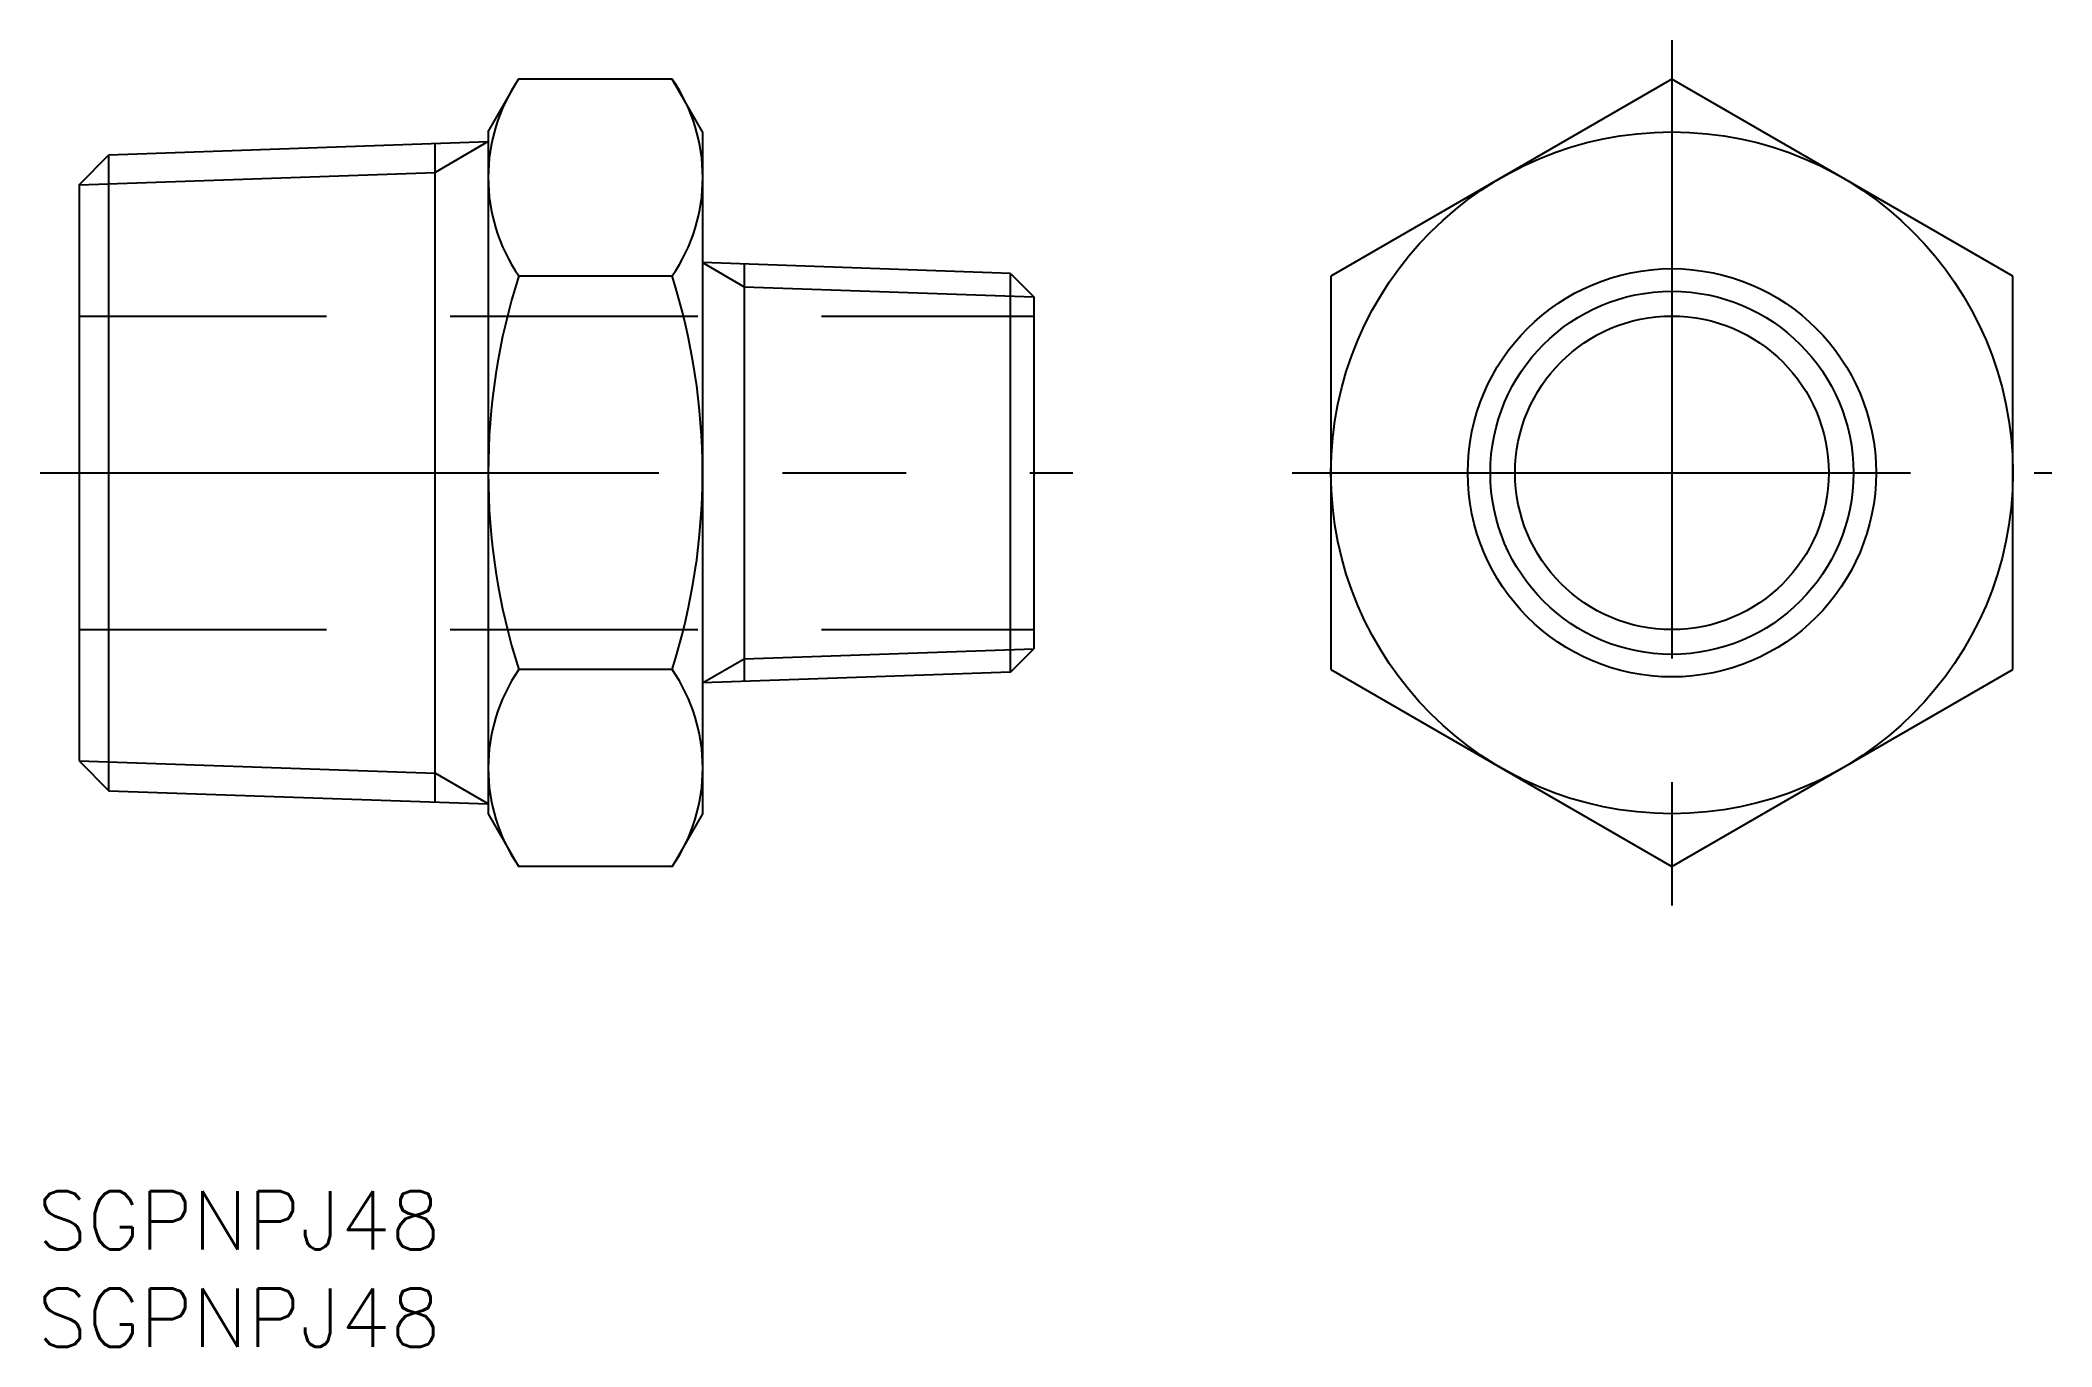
# Model space of a CAD drawing. Extents: x -84 to 19, y -45 to 22.
import ezdxf

# ---------------------------------------------------------------- set-up
doc = ezdxf.new("R2010")
doc.units = 0
doc.linetypes.add('CENTER', pattern=[50.8, 31.75, -6.35, 6.35, -6.35])
doc.linetypes.add('DASHED', pattern=[19.05, 12.7, -6.35])
doc.layers.get('0').update_dxf_attribs({"linetype": 'CONTINUOUS'})
doc.layers.add('CENTER', color=1, linetype='CENTER')
doc.styles.get("Standard").update_dxf_attribs({"font": 'txt.shx', "height": 3, "bigfont": 'bigfont.shx'})

msp = doc.modelspace()

# ---------------------------------------------------------------- linework, layer by layer
at = {"color": 7, "linetype": 'CONTINUOUS'}
for p, q in [((-60.76, 17.5), (-59.2, 20.21)), ((-51.32, 20.21), (-59.2, 20.21)), ((-49.76, 17.5), (-51.32, 20.21)), ((0, 20.21), (-17.5, 10.1)), ((17.5, 10.1), (0, 20.21)), ((-80.23, 16.32), (-60.76, 17)), ((-63.49, -16.9), (-63.49, 16.9)), ((-60.76, 17.5), (-60.76, -17.5)), ((-49.76, 17.5), (-49.76, -17.5)), ((-81.76, 14.78), (-80.23, 16.32)), ((-80.23, -16.32), (-80.23, 16.32)), ((-81.76, 14.78), (-81.76, -14.78)), ((-33.96, 10.23), (-49.76, 10.79)), ((-47.62, 10.71), (-47.62, -10.71)), ((-51.32, 10.1), (-59.2, 10.1)), ((-33.96, -10.23), (-33.96, 10.23)), ((-33.96, 10.23), (-32.76, 9.03)), ((-17.5, 10.1), (-17.5, -10.1)), ((17.5, -10.1), (17.5, 10.1)), ((-32.76, 9.03), (-32.76, -9.03)), ((-33.96, -10.23), (-32.76, -9.03)), ((-51.32, -10.1), (-59.2, -10.1)), ((-33.96, -10.23), (-49.76, -10.79)), ((-17.5, -10.1), (0, -20.21)), ((0, -20.21), (17.5, -10.1)), ((-81.76, -14.78), (-80.23, -16.32)), ((-80.23, -16.32), (-60.76, -17)), ((-60.76, -17.5), (-59.2, -20.21)), ((-49.76, -17.5), (-51.32, -20.21)), ((-51.32, -20.21), (-59.2, -20.21))]:
    msp.add_line(p, q, dxfattribs=at)
at = {"color": 3, "linetype": 'CONTINUOUS'}
for p, q in [((-60.76, 17), (-63.49, 15.42)), ((-81.76, 14.78), (-63.49, 15.42)), ((-49.76, 10.79), (-47.62, 9.55)), ((-47.62, 9.55), (-32.76, 9.03)), ((-47.62, -9.55), (-32.76, -9.03)), ((-49.76, -10.79), (-47.62, -9.55)), ((-81.76, -14.78), (-63.49, -15.42)), ((-60.76, -17), (-63.49, -15.42))]:
    msp.add_line(p, q, dxfattribs=at)
at = {"color": 3, "linetype": 'DASHED'}
for p, q in [((-81.76, 8.05), (-32.76, 8.05)), ((-81.76, -8.05), (-32.76, -8.05))]:
    msp.add_line(p, q, dxfattribs=at)
at = {"color": 7, "linetype": 'CONTINUOUS'}
for radius in [17.5, 10.48, 8.05]:
    msp.add_circle((0, 0), radius, dxfattribs=at)
at = {"color": 3, "linetype": 'CONTINUOUS'}
msp.add_circle((0, 0), 9.32, dxfattribs=at)
at = {"color": 7, "linetype": 'CONTINUOUS'}
for centre, radius, start, end in [((-51.81, 15.16), 8.95, 145.6158, 214.3842), ((-58.7, 15.16), 8.95, 325.6158, 34.3842), ((-27.32, 0), 33.44, 162.412, 197.588), ((-83.2, 0), 33.44, 342.412, 17.588), ((-51.81, -15.16), 8.95, 145.6158, 214.3842), ((-58.7, -15.16), 8.95, 325.6158, 34.3842)]:
    msp.add_arc(centre, radius, start, end, dxfattribs=at)
at = {"layer": 'CENTER', "color": 1, "linetype": 'CENTER'}
for p, q in [((0, 22.21), (0, -22.21)), ((-83.76, 0), (-30.76, 0)), ((-19.5, 0), (19.5, 0))]:
    msp.add_line(p, q, dxfattribs=at)

# ---------------------------------------------------------------- texts
at = {"color": 7, "linetype": 'CONTINUOUS'}
for p in [(-83.91, -39.87), (-83.91, -44.87)]:
    msp.add_text('SGPNPJ48', height=3, dxfattribs=at).set_placement(p)

doc.saveas('drawing.dxf')
